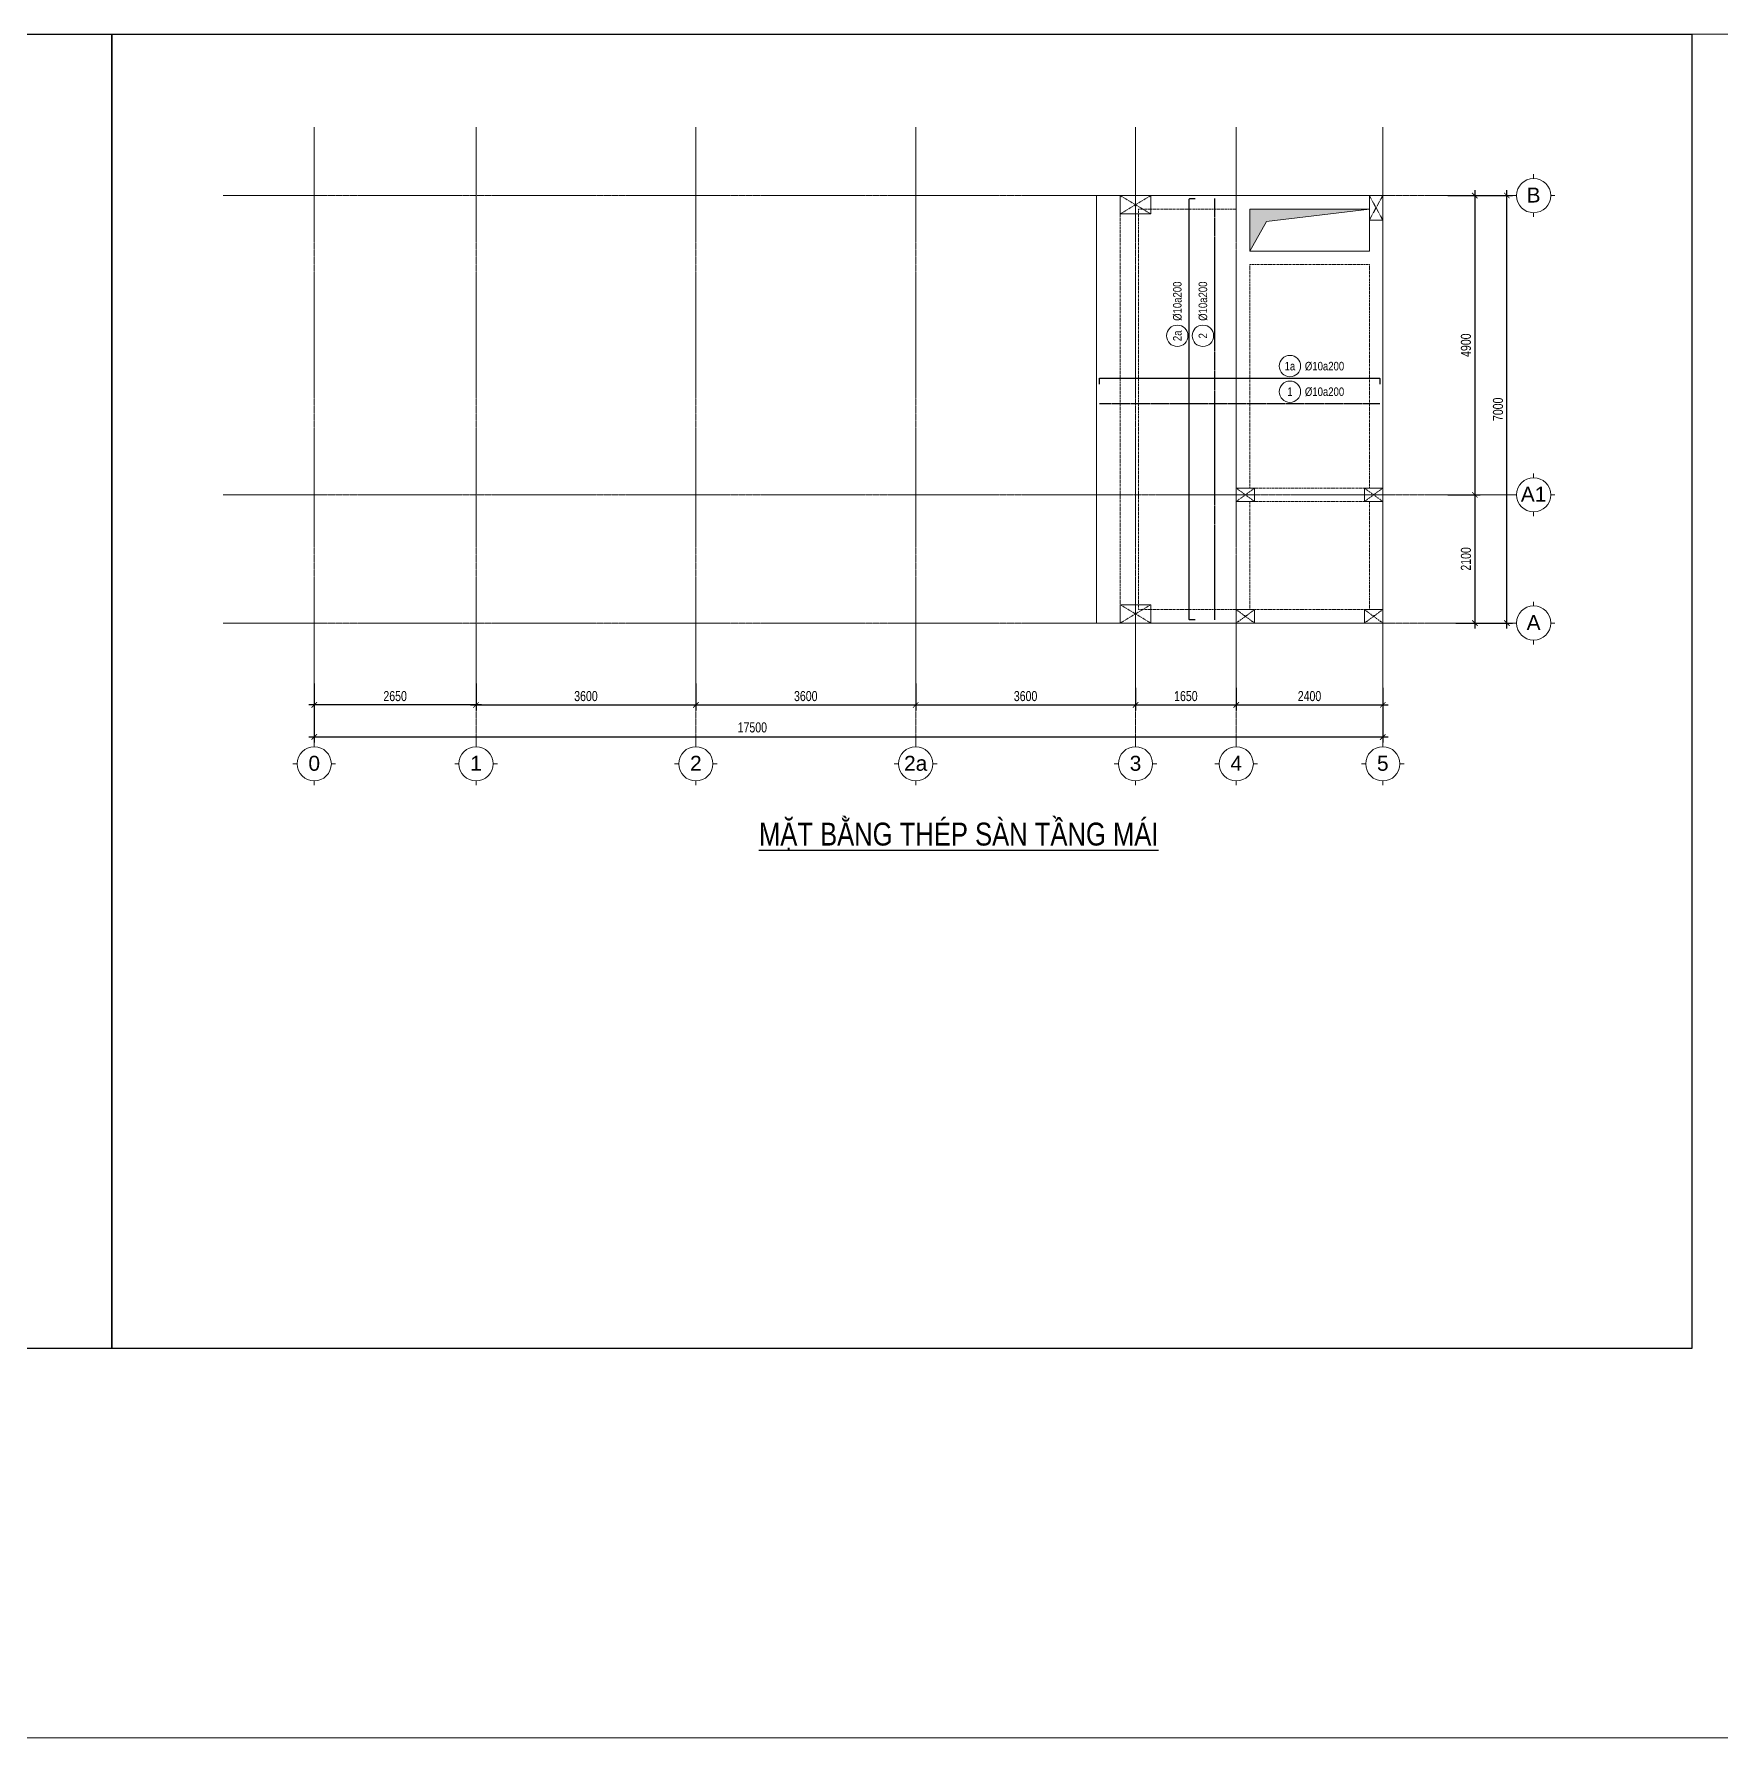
# Model space of a CAD drawing. Extents: x -165145 to 691808, y -202842 to 311040.
# Drawn here: x 315673 to 343299, y -146670 to -118769 of the extents above; entities that cross this region are included whole.
import ezdxf
from ezdxf.enums import TextEntityAlignment as Align

# ---------------------------------------------------------------- set-up
doc = ezdxf.new("R2010")
doc.units = 0
doc.header["$LTSCALE"] = 10
doc.header["$MEASUREMENT"] = 0
doc.linetypes.add('CENTER', pattern=[2, 1.25, -0.25, 0.25, -0.25])
doc.linetypes.add('HIDDEN', pattern=[2.3807, 1.587, -0.7937])
doc.layers.get('0').update_dxf_attribs({"linetype": 'CONTINUOUS'})
doc.layers.get('Defpoints').update_dxf_attribs({"color": 5, "linetype": 'CONTINUOUS'})
for name, color, linetype in [('GE_KC_AXIS', 5, 'CENTER'), ('GE_KC_STEEL', 6, 'CONTINUOUS'), ('GE_KC_TEXT_BIG', 4, 'CONTINUOUS')]:
    doc.layers.add(name, color=color, linetype=linetype)
for name, color, linetype, lineweight in [('GE_KC_DIM', 1, 'CONTINUOUS', 20), ('GE_KC_HATCH', 250, 'CONTINUOUS', 20), ('GE_KC_NETKHUAT', 9, 'HIDDEN', 20), ('GE_KC_NETMANH', 8, 'CONTINUOUS', 20), ('GE_KC_NETTHAY', 2, 'CONTINUOUS', 20), ('GE_KC_TEXT', 4, 'CONTINUOUS', 20), ('GE_KC_TEXT TRUC', 4, 'CONTINUOUS', 20), ('GE_KC_TRUC', 5, 'CENTER', 20), ('L-SITE', 91, 'CONTINUOUS', 9)]:
    doc.layers.add(name, color=color, linetype=linetype, lineweight=lineweight)
doc.styles.add('Arial', font='arial.ttf', dxfattribs={"height": 400})
doc.styles.add('Dce_Text', font='arial.ttf', dxfattribs={"width": 0.8})
doc.styles.add('GE_KC-Arial', font='arial.ttf', dxfattribs={"width": 0.75})
doc.dimstyles.new('GE_KC_DIM75', dxfattribs={"dimscale": 75, "dimtxt": 2.2, "dimasz": 1.2, "dimexe": 1.2, "dimexo": 0, "dimgap": 0.8, "dimtad": 1, "dimdec": 0, "dimzin": 1, "dimdsep": 46, "dimtxsty": 'GE_KC-Arial', "dimblk": 'ARCHTICK', "dimcen": 1.2, "dimdle": 1.2, "dimclrd": 1, "dimclre": 1, "dimclrt": 4, "dimadec": 0, "dimazin": 0, "dimtfac": 1, "dimtdec": 0, "dimtix": 1, "dimtmove": 2, "dimatfit": 3, "dimfxl": 0.15, "dimtvp": 0.833333, "dimtolj": 1, "dimtzin": 0, "dimarcsym": 0})

# ---------------------------------------------------------------- blocks, each defined once
blk = doc.blocks.new('Grid - M_Grid Head - Circle-24584-TẦNG 2')
at = {"layer": 'L-SITE'}
for p, q in [((0, 4), (0, 5)), ((-4, 0), (-5, 0)), ((4, 0), (5, 0)), ((0, -4), (0, -5))]:
    blk.add_line(p, q, dxfattribs=at)
blk.add_circle((0, 0), 4, dxfattribs=at)
blk = doc.blocks.new('_ArchTick')
at = {"color": 0, "linetype": 'ByBlock', "const_width": 0.15}
blk.add_lwpolyline([(-0.5, -0.5), (0.5, 0.5)], dxfattribs=at)
blk = doc.blocks.new('*D1464')
at = {"layer": 'Defpoints', "color": 0, "transparency": 16777216}
for p in [(15914, 7000), (16882, 7000), (16048, 0)]:
    blk.add_point(p, dxfattribs=at)
at = {"layer": 'GE_KC_DIM', "color": 1, "lineweight": -2, "transparency": 16777216}
for p, q in [((15914, 7000), (16972, 7000)), ((16882, -90), (16882, 7090)), ((16048, 0), (16972, 0))]:
    blk.add_line(p, q, dxfattribs=at)
at = {"layer": 'GE_KC_DIM', "color": 1, "lineweight": -2, "transparency": 16777216, "xscale": 90, "yscale": 90, "zscale": 90}
for p, rotation in [((16882, 7000), 90), ((16882, 0), 270)]:
    blk.add_blockref('_ArchTick', p, dxfattribs=dict(at, rotation=rotation))
at = {"layer": 'GE_KC_DIM', "color": 4, "transparency": 16777216, "insert": (16737, 3500), "char_height": 165, "attachment_point": 5, "rotation": 90, "style": 'GE_KC-Arial'}
blk.add_mtext('\\A1;7000', dxfattribs=at)
blk = doc.blocks.new('*D1465')
at = {"layer": 'Defpoints', "color": 0, "transparency": 16777216}
for p in [(0, -991), (3600, -991), (3600, -1341)]:
    blk.add_point(p, dxfattribs=at)
at = {"layer": 'GE_KC_DIM', "color": 1, "lineweight": -2, "transparency": 16777216}
for p, q in [((0, -991), (0, -1431)), ((3600, -991), (3600, -1431)), ((-90, -1341), (3690, -1341))]:
    blk.add_line(p, q, dxfattribs=at)
at = {"layer": 'GE_KC_DIM', "color": 1, "lineweight": -2, "transparency": 16777216, "xscale": 90, "yscale": 90, "zscale": 90, "rotation": 180}
blk.add_blockref('_ArchTick', (0, -1341), dxfattribs=at)
at = {"layer": 'GE_KC_DIM', "color": 1, "lineweight": -2, "transparency": 16777216, "xscale": 90, "yscale": 90, "zscale": 90}
blk.add_blockref('_ArchTick', (3600, -1341), dxfattribs=at)
at = {"layer": 'GE_KC_DIM', "color": 4, "transparency": 16777216, "insert": (1800, -1197), "char_height": 165, "attachment_point": 5, "style": 'GE_KC-Arial'}
blk.add_mtext('\\A1;3600', dxfattribs=at)
blk = doc.blocks.new('*D1466')
at = {"layer": 'Defpoints', "color": 0, "transparency": 16777216}
for p in [(10800, -1062), (12450, -1062), (12450, -1341)]:
    blk.add_point(p, dxfattribs=at)
at = {"layer": 'GE_KC_DIM', "color": 1, "lineweight": -2, "transparency": 16777216}
for p, q in [((10800, -1062), (10800, -1431)), ((12450, -1062), (12450, -1431)), ((10710, -1341), (12540, -1341))]:
    blk.add_line(p, q, dxfattribs=at)
at = {"layer": 'GE_KC_DIM', "color": 1, "lineweight": -2, "transparency": 16777216, "xscale": 90, "yscale": 90, "zscale": 90, "rotation": 180}
blk.add_blockref('_ArchTick', (10800, -1341), dxfattribs=at)
at = {"layer": 'GE_KC_DIM', "color": 1, "lineweight": -2, "transparency": 16777216, "xscale": 90, "yscale": 90, "zscale": 90}
blk.add_blockref('_ArchTick', (12450, -1341), dxfattribs=at)
at = {"layer": 'GE_KC_DIM', "color": 4, "transparency": 16777216, "insert": (11625, -1197), "char_height": 165, "attachment_point": 5, "style": 'GE_KC-Arial'}
blk.add_mtext('\\A1;1650', dxfattribs=at)
blk = doc.blocks.new('*D1467')
at = {"layer": 'Defpoints', "color": 0, "transparency": 16777216}
for p in [(12450, -1062), (14850, -1062), (14850, -1341)]:
    blk.add_point(p, dxfattribs=at)
at = {"layer": 'GE_KC_DIM', "color": 1, "lineweight": -2, "transparency": 16777216}
for p, q in [((12450, -1062), (12450, -1431)), ((14850, -1062), (14850, -1431)), ((12360, -1341), (14940, -1341))]:
    blk.add_line(p, q, dxfattribs=at)
at = {"layer": 'GE_KC_DIM', "color": 1, "lineweight": -2, "transparency": 16777216, "xscale": 90, "yscale": 90, "zscale": 90, "rotation": 180}
blk.add_blockref('_ArchTick', (12450, -1341), dxfattribs=at)
at = {"layer": 'GE_KC_DIM', "color": 1, "lineweight": -2, "transparency": 16777216, "xscale": 90, "yscale": 90, "zscale": 90}
blk.add_blockref('_ArchTick', (14850, -1341), dxfattribs=at)
at = {"layer": 'GE_KC_DIM', "color": 4, "transparency": 16777216, "insert": (13650, -1197), "char_height": 165, "attachment_point": 5, "style": 'GE_KC-Arial'}
blk.add_mtext('\\A1;2400', dxfattribs=at)
blk = doc.blocks.new('*D1468')
at = {"layer": 'Defpoints', "color": 0, "transparency": 16777216}
for p in [(-2650, -991), (14850, -1062), (14850, -1866)]:
    blk.add_point(p, dxfattribs=at)
at = {"layer": 'GE_KC_DIM', "color": 1, "lineweight": -2, "transparency": 16777216}
for p, q in [((-2650, -991), (-2650, -1956)), ((14850, -1062), (14850, -1956)), ((-2740, -1866), (14940, -1866))]:
    blk.add_line(p, q, dxfattribs=at)
at = {"layer": 'GE_KC_DIM', "color": 1, "lineweight": -2, "transparency": 16777216, "xscale": 90, "yscale": 90, "zscale": 90, "rotation": 180}
blk.add_blockref('_ArchTick', (-2650, -1866), dxfattribs=at)
at = {"layer": 'GE_KC_DIM', "color": 1, "lineweight": -2, "transparency": 16777216, "xscale": 90, "yscale": 90, "zscale": 90}
blk.add_blockref('_ArchTick', (14850, -1866), dxfattribs=at)
at = {"layer": 'GE_KC_DIM', "color": 4, "transparency": 16777216, "insert": (4525, -1710), "char_height": 165, "attachment_point": 5, "style": 'GE_KC-Arial'}
blk.add_mtext('\\A1;17500', dxfattribs=at)
blk = doc.blocks.new('*D1469')
at = {"layer": 'Defpoints', "color": 0, "transparency": 16777216}
for p in [(15914, 7000), (15914, 2100), (16357, 2100)]:
    blk.add_point(p, dxfattribs=at)
at = {"layer": 'GE_KC_DIM', "color": 1, "lineweight": -2, "transparency": 16777216}
for p, q in [((15914, 7000), (16447, 7000)), ((16357, 7090), (16357, 2010)), ((15914, 2100), (16447, 2100))]:
    blk.add_line(p, q, dxfattribs=at)
at = {"layer": 'GE_KC_DIM', "color": 1, "lineweight": -2, "transparency": 16777216, "xscale": 90, "yscale": 90, "zscale": 90}
for p, rotation in [((16357, 7000), 90), ((16357, 2100), 270)]:
    blk.add_blockref('_ArchTick', p, dxfattribs=dict(at, rotation=rotation))
at = {"layer": 'GE_KC_DIM', "color": 4, "transparency": 16777216, "insert": (16212, 4550), "char_height": 165, "attachment_point": 5, "rotation": 90, "style": 'GE_KC-Arial'}
blk.add_mtext('\\A1;4900', dxfattribs=at)
blk = doc.blocks.new('*D1470')
at = {"layer": 'Defpoints', "color": 0, "transparency": 16777216}
for p in [(15914, 2100), (16048, 0), (16357, 0)]:
    blk.add_point(p, dxfattribs=at)
at = {"layer": 'GE_KC_DIM', "color": 1, "lineweight": -2, "transparency": 16777216}
for p, q in [((15914, 2100), (16447, 2100)), ((16357, 2190), (16357, -90)), ((16048, 0), (16447, 0))]:
    blk.add_line(p, q, dxfattribs=at)
at = {"layer": 'GE_KC_DIM', "color": 1, "lineweight": -2, "transparency": 16777216, "xscale": 90, "yscale": 90, "zscale": 90}
for p, rotation in [((16357, 2100), 90), ((16357, 0), 270)]:
    blk.add_blockref('_ArchTick', p, dxfattribs=dict(at, rotation=rotation))
at = {"layer": 'GE_KC_DIM', "color": 4, "transparency": 16777216, "insert": (16212, 1050), "char_height": 165, "attachment_point": 5, "rotation": 90, "style": 'GE_KC-Arial'}
blk.add_mtext('\\A1;2100', dxfattribs=at)
blk = doc.blocks.new('*D1471')
at = {"layer": 'Defpoints', "color": 0, "transparency": 16777216}
for p in [(-2650, -991), (0, -991), (-2650, -1341)]:
    blk.add_point(p, dxfattribs=at)
at = {"layer": 'GE_KC_DIM', "color": 1, "lineweight": -2, "transparency": 16777216}
for p, q in [((-2650, -991), (-2650, -1431)), ((0, -991), (0, -1431)), ((90, -1341), (-2740, -1341))]:
    blk.add_line(p, q, dxfattribs=at)
at = {"layer": 'GE_KC_DIM', "color": 1, "lineweight": -2, "transparency": 16777216, "xscale": 90, "yscale": 90, "zscale": 90, "rotation": 180}
blk.add_blockref('_ArchTick', (-2650, -1341), dxfattribs=at)
at = {"layer": 'GE_KC_DIM', "color": 1, "lineweight": -2, "transparency": 16777216, "xscale": 90, "yscale": 90, "zscale": 90}
blk.add_blockref('_ArchTick', (0, -1341), dxfattribs=at)
at = {"layer": 'GE_KC_DIM', "color": 4, "transparency": 16777216, "insert": (-1325, -1197), "char_height": 165, "attachment_point": 5, "style": 'GE_KC-Arial'}
blk.add_mtext('\\A1;2650', dxfattribs=at)
blk = doc.blocks.new('*D1472')
at = {"layer": 'Defpoints', "color": 0, "transparency": 16777216}
for p in [(3600, -991), (7200, -991), (7200, -1341)]:
    blk.add_point(p, dxfattribs=at)
at = {"layer": 'GE_KC_DIM', "color": 1, "lineweight": -2, "transparency": 16777216}
for p, q in [((3600, -991), (3600, -1431)), ((7200, -991), (7200, -1431)), ((3510, -1341), (7290, -1341))]:
    blk.add_line(p, q, dxfattribs=at)
at = {"layer": 'GE_KC_DIM', "color": 1, "lineweight": -2, "transparency": 16777216, "xscale": 90, "yscale": 90, "zscale": 90, "rotation": 180}
blk.add_blockref('_ArchTick', (3600, -1341), dxfattribs=at)
at = {"layer": 'GE_KC_DIM', "color": 1, "lineweight": -2, "transparency": 16777216, "xscale": 90, "yscale": 90, "zscale": 90}
blk.add_blockref('_ArchTick', (7200, -1341), dxfattribs=at)
at = {"layer": 'GE_KC_DIM', "color": 4, "transparency": 16777216, "insert": (5400, -1197), "char_height": 165, "attachment_point": 5, "style": 'GE_KC-Arial'}
blk.add_mtext('\\A1;3600', dxfattribs=at)
blk = doc.blocks.new('*D1473')
at = {"layer": 'Defpoints', "color": 0, "transparency": 16777216}
for p in [(7200, -991), (10800, -1062), (10800, -1341)]:
    blk.add_point(p, dxfattribs=at)
at = {"layer": 'GE_KC_DIM', "color": 1, "lineweight": -2, "transparency": 16777216}
for p, q in [((7200, -991), (7200, -1431)), ((10800, -1062), (10800, -1431)), ((7110, -1341), (10890, -1341))]:
    blk.add_line(p, q, dxfattribs=at)
at = {"layer": 'GE_KC_DIM', "color": 1, "lineweight": -2, "transparency": 16777216, "xscale": 90, "yscale": 90, "zscale": 90, "rotation": 180}
blk.add_blockref('_ArchTick', (7200, -1341), dxfattribs=at)
at = {"layer": 'GE_KC_DIM', "color": 1, "lineweight": -2, "transparency": 16777216, "xscale": 90, "yscale": 90, "zscale": 90}
blk.add_blockref('_ArchTick', (10800, -1341), dxfattribs=at)
at = {"layer": 'GE_KC_DIM', "color": 4, "transparency": 16777216, "insert": (9000, -1197), "char_height": 165, "attachment_point": 5, "style": 'GE_KC-Arial'}
blk.add_mtext('\\A1;3600', dxfattribs=at)
blk = doc.blocks.new('MBKC-MAI')
at = {"layer": 'GE_KC_HATCH'}
h = blk.add_hatch(color=256, dxfattribs=at)
h.dxf.hatch_style = 1
h.paths.add_polyline_path([(-1903, 6577), (-220, 6780), (-2180, 6780), (-2180, 6090)])
at = {"layer": 'GE_KC_HATCH', "flags": 128}
blk.add_lwpolyline([(-2180, 6090), (-1903, 6577), (-220, 6780)], dxfattribs=at)
at = {"layer": 'GE_KC_NETKHUAT'}
for p, q in [((-4300, 6780), (-4300, 220)), ((-4000, 6780), (-4000, 220)), ((-2400, 6780), (-4000, 6780)), ((-2400, 6780), (-2400, 220)), ((-2180, 5870), (-2180, 2210)), ((-220, 5870), (-2180, 5870)), ((-220, 5870), (-220, 2210)), ((-2180, 2210), (-220, 2210)), ((-2180, 1990), (-220, 1990)), ((-2180, 1990), (-2180, 220)), ((-220, 1990), (-220, 220)), ((-2400, 220), (-4000, 220)), ((-220, 220), (-2180, 220))]:
    blk.add_line(p, q, dxfattribs=at)
at = {"layer": 'GE_KC_NETTHAY'}
for p, q in [((0, 7000), (-4690, 7000)), ((-4690, 7000), (-4690, 0)), ((0, 7000), (0, 0)), ((-2180, 6780), (-2180, 6090)), ((-220, 6780), (-2180, 6780)), ((-220, 6780), (-220, 6090)), ((-220, 6090), (-2180, 6090)), ((0, 0), (-4690, 0))]:
    blk.add_line(p, q, dxfattribs=at)
blk = doc.blocks.new('A$C527e8f06')
at = {"layer": 'GE_KC_NETKHUAT'}
for p, q in [((10550, 7000), (11050, 6700)), ((11050, 7000), (10550, 6700)), ((14630, 7000), (14850, 6600)), ((14850, 7000), (14630, 6600)), ((12450, 2210), (12750, 1990)), ((12750, 2210), (12450, 1990)), ((14550, 2210), (14850, 1990)), ((14850, 2210), (14550, 1990)), ((10550, 300), (11050, 0)), ((11050, 300), (10550, 0)), ((12450, 220), (12750, 0)), ((12750, 220), (12450, 0)), ((14550, 220), (14850, 0)), ((14850, 220), (14550, 0))]:
    blk.add_line(p, q, dxfattribs=at)
at = {"layer": 'GE_KC_NETTHAY', "linetype": 'Continuous'}
for points in [[(11050, 7000), (10550, 7000), (10550, 6700), (11050, 6700)], [(14850, 7000), (14630, 7000), (14630, 6600), (14850, 6600)], [(12750, 2210), (12450, 2210), (12450, 1990), (12750, 1990)], [(14850, 2210), (14550, 2210), (14550, 1990), (14850, 1990)], [(11050, 300), (10550, 300), (10550, 0), (11050, 0)], [(12750, 220), (12450, 220), (12450, 0), (12750, 0)], [(14850, 220), (14550, 220), (14550, 0), (14850, 0)]]:
    blk.add_lwpolyline(points, close=True, dxfattribs=at)
blk = doc.blocks.new('*U3095')
at = {"layer": 'GE_KC_DIM'}
blk.add_circle((275, 278), 250, dxfattribs=at)
at = {"layer": 'GE_KC_STEEL', "linetype": 'HIDDEN'}
blk.add_line((-4181, 0), (2376, 0), dxfattribs=at)
at = {"layer": 'GE_KC_TEXT', "style": 'Dce_Text', "width": 0.8}
blk.add_attdef('SHT', text='', height=200, dxfattribs=at).set_placement((275, 278), align=Align.MIDDLE_CENTER)
blk.add_attdef('DKVAKC', text='', height=200, dxfattribs=at).set_placement((625, 278), align=Align.MIDDLE_LEFT)
blk = doc.blocks.new('*U3096')
at = {"layer": 'GE_KC_DIM'}
blk.add_circle((275, 278), 250, dxfattribs=at)
at = {"layer": 'GE_KC_STEEL'}
blk.add_lwpolyline([(-4181, -143), (-4181, -15, -0.414214), (-4166, 0), (2361, 0, -0.414214), (2376, -15), (2376, -143)], format="xyb", dxfattribs=at)
at = {"layer": 'GE_KC_TEXT', "style": 'Dce_Text', "width": 0.8}
blk.add_attdef('SHT', text='', height=200, dxfattribs=at).set_placement((275, 278), align=Align.MIDDLE_CENTER)
blk.add_attdef('DKVAKC', text='', height=200, dxfattribs=at).set_placement((625, 278), align=Align.MIDDLE_LEFT)
blk = doc.blocks.new('*U3089')
at = {"layer": 'GE_KC_DIM'}
blk.add_circle((275, 278), 250, dxfattribs=at)
at = {"layer": 'GE_KC_STEEL', "linetype": 'HIDDEN'}
blk.add_line((-6373, 0), (3484, 0), dxfattribs=at)
at = {"layer": 'GE_KC_TEXT', "style": 'Dce_Text', "width": 0.8}
blk.add_attdef('SHT', text='', height=200, dxfattribs=at).set_placement((275, 278), align=Align.MIDDLE_CENTER)
blk.add_attdef('DKVAKC', text='', height=200, dxfattribs=at).set_placement((625, 278), align=Align.MIDDLE_LEFT)
blk = doc.blocks.new('*U3090')
at = {"layer": 'GE_KC_DIM'}
blk.add_circle((275, 278), 250, dxfattribs=at)
at = {"layer": 'GE_KC_STEEL'}
blk.add_lwpolyline([(-6373, -143), (-6373, -15, -0.414214), (-6358, 0), (3469, 0, -0.414214), (3484, -15), (3484, -143)], format="xyb", dxfattribs=at)
at = {"layer": 'GE_KC_TEXT', "style": 'Dce_Text', "width": 0.8}
blk.add_attdef('SHT', text='', height=200, dxfattribs=at).set_placement((275, 278), align=Align.MIDDLE_CENTER)
blk.add_attdef('DKVAKC', text='', height=200, dxfattribs=at).set_placement((625, 278), align=Align.MIDDLE_LEFT)
blk = doc.blocks.new('TRUC')
at = {"layer": 'GE_KC_TRUC', "ltscale": 2}
for p, q in [((-2650, -1955.6), (-2650, 8124.4)), ((0, -1955.6), (0, 8124.4)), ((3600, -1955.6), (3600, 8124.4)), ((7200, -1955.6), (7200, 8124.4)), ((10800, -1955.6), (10800, 8124.4)), ((12450, -1955.6), (12450, 8124.4)), ((14850, -1955.6), (14850, 8124.4)), ((-4139.6, 7000), (16969.7, 7000)), ((-4139.6, 2100), (16969.7, 2100)), ((-4139.6, 0), (16969.7, 0))]:
    blk.add_line(p, q, dxfattribs=at)
at = {"layer": 'GE_KC_TEXT TRUC', "lineweight": 9, "xscale": 70, "yscale": 70, "zscale": 70, "rotation": 270}
for p in [(17319.7, 7000), (17319.7, 2100), (17319.7, 0), (-2650, -2305.6), (0, -2305.6), (3600, -2305.6), (7200, -2305.6), (10800, -2305.6), (12450, -2305.6), (14850, -2305.6)]:
    blk.add_blockref('Grid - M_Grid Head - Circle-24584-TẦNG 2', p, dxfattribs=at)
at = {"layer": 'GE_KC_TEXT TRUC', "style": 'Arial'}
for s, p in [('B', (17319.7, 6886.4)), ('A1', (17319.7, 1986.4)), ('A', (17319.7, -113.6)), ('0', (-2650, -2419.2)), ('1', (0, -2419.2)), ('2', (3600, -2419.2)), ('2a', (7200, -2419.2)), ('3', (10800, -2419.2)), ('4', (12450, -2419.2)), ('5', (14850, -2419.2))]:
    blk.add_text(s, height=245, dxfattribs=at).set_placement(p, align=Align.CENTER)
at = {"layer": 'GE_KC_DIM'}
for base, p1, p2, picture, middle in [((16881.7, 7000), (16048.4, 0), (15914.3, 7000), '*D1464', (16737.4, 3500)), ((16356.7, 2100), (15914.3, 7000), (15914.3, 2100), '*D1469', (16212.4, 4550)), ((16356.7, 0), (15914.3, 2100), (16048.4, 0), '*D1470', (16212.4, 1050))]:
    dim = blk.add_linear_dim(base=base, p1=p1, p2=p2, angle=90, dimstyle='GE_KC_DIM75', dxfattribs=at)
    dim.commit()
    dim.dimension.update_dxf_attribs({"geometry": picture, "text_midpoint": middle})
dim = blk.add_linear_dim(base=(14850, -1866.2), p1=(-2650, -990.7), p2=(14850, -1061.9), dimstyle='GE_KC_DIM75', dxfattribs=at)
dim.commit()
dim.dimension.update_dxf_attribs({"geometry": '*D1468', "text_midpoint": (4525, -1710.5), "dimtype": 128})
for base, p1, p2, picture, middle in [((-2650, -1341.2), (0, -990.7), (-2650, -990.7), '*D1471', (-1325, -1197)), ((3600, -1341.2), (0, -990.7), (3600, -990.7), '*D1465', (1800, -1196.9)), ((7200, -1341.2), (3600, -990.7), (7200, -990.7), '*D1472', (5400, -1196.9)), ((10800, -1341.2), (7200, -990.7), (10800, -1061.9), '*D1473', (9000, -1196.9)), ((12450, -1341.2), (10800, -1061.9), (12450, -1061.9), '*D1466', (11625, -1197)), ((14850, -1341.2), (12450, -1061.9), (14850, -1061.9), '*D1467', (13650, -1197))]:
    dim = blk.add_linear_dim(base=base, p1=p1, p2=p2, dimstyle='GE_KC_DIM75', dxfattribs=at)
    dim.commit()
    dim.dimension.update_dxf_attribs({"geometry": picture, "text_midpoint": middle})

msp = doc.modelspace()

# ---------------------------------------------------------------- linework, layer by layer
at = {"layer": 'Defpoints'}
for points in [[(291072.50782, -118768.70056), (316947.50782, -118768.70056), (316947.50782, -140293.70056), (291072.50782, -140293.70056)], [(316947.50782, -118768.70056), (342822.50782, -118768.70056), (342822.50782, -140293.70056), (316947.50782, -140293.70056)]]:
    msp.add_lwpolyline(points, close=True, dxfattribs=at)
at = {"layer": 'GE_KC_NETMANH'}
for p, q in [((174130.40086, -118768.70056), (385223.40086, -118768.70056)), ((174130.40086, -146670.21444), (385223.40086, -146670.21444))]:
    msp.add_line(p, q, dxfattribs=at)

# ---------------------------------------------------------------- block references
at = {"xscale": 0.7, "yscale": 0.7, "zscale": 0.7, "rotation": 90}
for name, p, values in [('*U3090', (334590.61996, -123902.30959), {'DKVAKC': '%%c10a200', 'SHT': '2a'}), ('*U3089', (335009.56355, -123902.30959), {'DKVAKC': '%%c10a200', 'SHT': '2'})]:
    msp.add_blockref(name, p, dxfattribs=at).add_auto_attribs(values)
at = {"xscale": 0.7, "yscale": 0.7, "zscale": 0.7}
for name, p, values in [('*U3096', (336047.91401, -124400.76255), {'DKVAKC': '%%c10a200', 'SHT': '1a'}), ('*U3095', (336047.91401, -124819.70615), {'DKVAKC': '%%c10a200', 'SHT': '1'})]:
    msp.add_blockref(name, p, dxfattribs=at).add_auto_attribs(values)
at = {"layer": 'GE_KC_AXIS', "linetype": 'Continuous'}
msp.add_blockref('TRUC', (322911.45846, -128413.40404), dxfattribs=at)
at = {"layer": 'GE_KC_NETKHUAT'}
msp.add_blockref('A$C527e8f06', (322911.45846, -128413.40404), dxfattribs=at)
at = {"layer": 'GE_KC_TEXT'}
msp.add_blockref('MBKC-MAI', (337761.45846, -128413.40404), dxfattribs=at)

# ---------------------------------------------------------------- texts
at = {"layer": 'GE_KC_TEXT_BIG', "style": 'GE_KC-Arial', "width": 0.8}
msp.add_text('%%UMẶT BẰNG THÉP SÀN TẦNG MÁI', height=375, dxfattribs=at).set_placement((330816.15354, -132056.93461), align=Align.CENTER)

doc.saveas('drawing.dxf')
